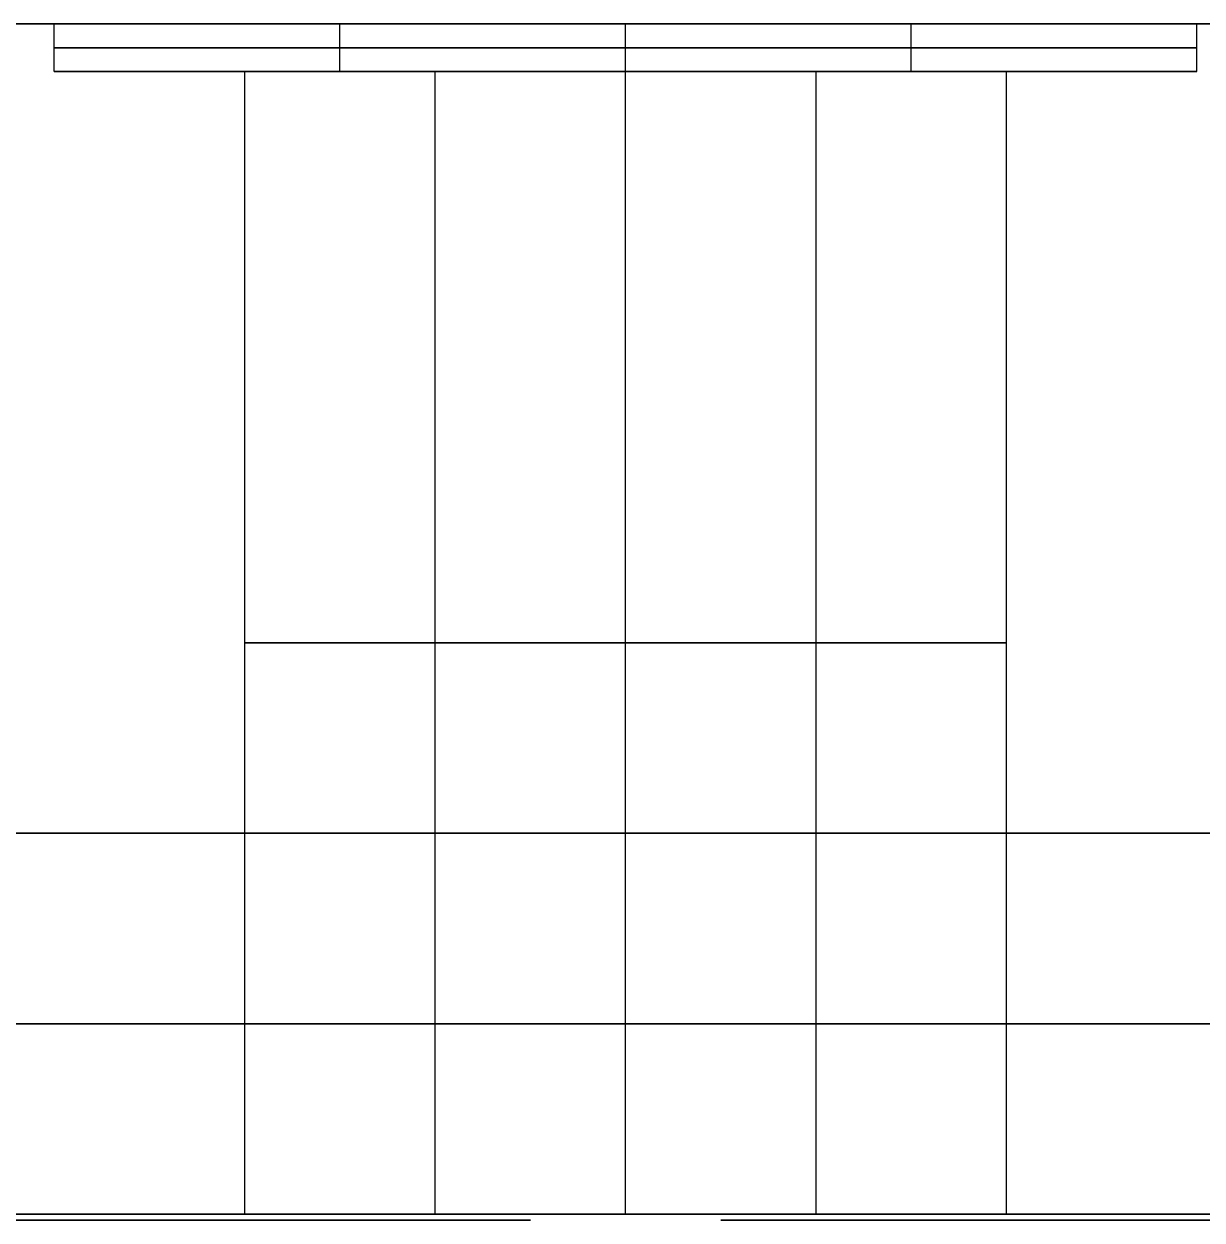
# Model space of a CAD drawing. Header units: inches. Extents: x 0 to 240, y -6 to 240.
# Drawn here: x 76.84 to 83.03, y -6.28 to 0 of the extents above; entities that cross this region are included whole.
import ezdxf

# ---------------------------------------------------------------- set-up
doc = ezdxf.new("R2010")
doc.units = ezdxf.units.IN
doc.header["$MEASUREMENT"] = 0
for name, color, linetype, true_color in [('MODEL$bldg-model', 7, 'Continuous', 0xfafafa), ('MODEL$frame-a', 252, 'Continuous', 0x696969), ('MODEL$frame-b', 254, 'Continuous', 0xbebebe), ('MODEL$frame-c', 7, 'Continuous', 0xe6e6e6), ('MODEL$perf-pan', 7, 'Continuous', 0x646464)]:
    doc.layers.add(name, color=color, linetype=linetype, true_color=true_color)

msp = doc.modelspace()

# ---------------------------------------------------------------- linework, layer by layer
at = {"layer": 'MODEL$bldg-model'}
for points in [[(0, 0, 432), (240, 0, 432)], [(240, 0, 576), (0, 0, 576)], [(0, 0, 504), (240, 0, 504)], [(0, 0, 288), (240, 0, 288)], [(240, 0, 432), (0, 0, 432)], [(0, 0, 360), (240, 0, 360)], [(0, 0, 144), (240, 0, 144)], [(240, 0, 288), (0, 0, 288)], [(0, 0, 216), (240, 0, 216)]]:
    msp.add_open_spline(points, degree=1, dxfattribs=at)
at = {"layer": 'MODEL$frame-a'}
for p, q in [((80, -4.25, 216), (78, -4.25, 216)), ((80, -4.25, 504), (78, -4.25, 504)), ((80, -4.25, 360), (78, -4.25, 360)), ((82, -4.25, 504), (80, -4.25, 504)), ((82, -4.25, 360), (80, -4.25, 360)), ((82, -4.25, 216), (80, -4.25, 216)), ((80, -6.25, 216), (78, -6.25, 216)), ((80, -6.25, 504), (78, -6.25, 504)), ((80, -6.25, 360), (78, -6.25, 360)), ((82, -6.25, 504), (80, -6.25, 504)), ((82, -6.25, 360), (80, -6.25, 360)), ((82, -6.25, 216), (80, -6.25, 216))]:
    msp.add_line(p, q, dxfattribs=at)
for points in [[(0, -4.25, 288), (80, -4.25, 288)], [(80, -4.25, 144), (0, -4.25, 144)], [(0, -4.25, 576), (80, -4.25, 576)], [(80, -4.25, 432), (0, -4.25, 432)], [(0, -4.25, 432), (80, -4.25, 432)], [(80, -4.25, 288), (0, -4.25, 288)], [(2, -4.25, 146), (78, -4.25, 146)], [(78, -4.25, 286), (2, -4.25, 286)], [(2, -4.25, 434), (78, -4.25, 434)], [(78, -4.25, 574), (2, -4.25, 574)], [(2, -4.25, 290), (78, -4.25, 290)], [(78, -4.25, 430), (2, -4.25, 430)], [(78, -6.25, 146), (78, -4.25, 146)], [(78, -6.25, 286), (78, -4.25, 286)], [(78, -4.25, 146), (78, -4.25, 286)], [(78, -6.25, 216), (78, -4.25, 216)], [(78, -6.25, 434), (78, -4.25, 434)], [(78, -6.25, 574), (78, -4.25, 574)], [(78, -4.25, 434), (78, -4.25, 574)], [(78, -6.25, 504), (78, -4.25, 504)], [(78, -6.25, 290), (78, -4.25, 290)], [(78, -6.25, 430), (78, -4.25, 430)], [(78, -4.25, 290), (78, -4.25, 430)], [(78, -6.25, 360), (78, -4.25, 360)], [(80, -6.25, 288), (80, -4.25, 288)], [(80, -6.25, 144), (80, -4.25, 144)], [(80, -4.25, 288), (80, -4.25, 144)], [(80, -6.25, 216), (80, -4.25, 216)], [(80, -6.25, 576), (80, -4.25, 576)], [(80, -4.25, 432), (80, -4.25, 576)], [(80, -6.25, 432), (80, -4.25, 432)], [(80, -4.25, 576), (160, -4.25, 576)], [(160, -4.25, 432), (80, -4.25, 432)], [(80, -6.25, 504), (80, -4.25, 504)], [(80, -6.25, 432), (80, -4.25, 432)], [(80, -4.25, 288), (80, -4.25, 432)], [(80, -6.25, 288), (80, -4.25, 288)], [(80, -4.25, 432), (160, -4.25, 432)], [(160, -4.25, 288), (80, -4.25, 288)], [(80, -6.25, 360), (80, -4.25, 360)], [(80, -6.25, 288), (80, -4.25, 288)], [(80, -4.25, 144), (80, -4.25, 288)], [(80, -6.25, 144), (80, -4.25, 144)], [(80, -4.25, 288), (160, -4.25, 288)], [(160, -4.25, 144), (80, -4.25, 144)], [(80, -6.25, 216), (80, -4.25, 216)], [(80, -6.25, 576), (80, -4.25, 576)], [(80, -6.25, 432), (80, -4.25, 432)], [(80, -4.25, 576), (80, -4.25, 432)], [(80, -6.25, 504), (80, -4.25, 504)], [(80, -6.25, 432), (80, -4.25, 432)], [(80, -6.25, 288), (80, -4.25, 288)], [(80, -4.25, 432), (80, -4.25, 288)], [(80, -6.25, 360), (80, -4.25, 360)], [(82, -4.25, 434), (158, -4.25, 434)], [(82, -6.25, 434), (82, -4.25, 434)], [(82, -6.25, 574), (82, -4.25, 574)], [(158, -4.25, 574), (82, -4.25, 574)], [(82, -4.25, 574), (82, -4.25, 434)], [(82, -6.25, 504), (82, -4.25, 504)], [(82, -4.25, 290), (158, -4.25, 290)], [(82, -6.25, 290), (82, -4.25, 290)], [(82, -6.25, 430), (82, -4.25, 430)], [(158, -4.25, 430), (82, -4.25, 430)], [(82, -4.25, 430), (82, -4.25, 290)], [(82, -6.25, 360), (82, -4.25, 360)], [(82, -4.25, 146), (158, -4.25, 146)], [(82, -6.25, 146), (82, -4.25, 146)], [(82, -6.25, 286), (82, -4.25, 286)], [(158, -4.25, 286), (82, -4.25, 286)], [(82, -4.25, 286), (82, -4.25, 146)], [(82, -6.25, 216), (82, -4.25, 216)], [(0, -5.25, 288), (80, -5.25, 288)], [(80, -5.25, 144), (0, -5.25, 144)], [(0, -5.25, 576), (80, -5.25, 576)], [(80, -5.25, 432), (0, -5.25, 432)], [(0, -5.25, 432), (80, -5.25, 432)], [(80, -5.25, 288), (0, -5.25, 288)], [(2, -5.25, 146), (78, -5.25, 146)], [(78, -5.25, 286), (2, -5.25, 286)], [(2, -5.25, 434), (78, -5.25, 434)], [(78, -5.25, 574), (2, -5.25, 574)], [(2, -5.25, 290), (78, -5.25, 290)], [(78, -5.25, 430), (2, -5.25, 430)], [(78, -5.25, 146), (78, -5.25, 286)], [(78, -5.25, 434), (78, -5.25, 574)], [(78, -5.25, 290), (78, -5.25, 430)], [(80, -5.25, 288), (80, -5.25, 144)], [(80, -5.25, 432), (80, -5.25, 576)], [(80, -5.25, 576), (160, -5.25, 576)], [(160, -5.25, 432), (80, -5.25, 432)], [(80, -5.25, 288), (80, -5.25, 432)], [(80, -5.25, 432), (160, -5.25, 432)], [(160, -5.25, 288), (80, -5.25, 288)], [(80, -5.25, 144), (80, -5.25, 288)], [(80, -5.25, 288), (160, -5.25, 288)], [(160, -5.25, 144), (80, -5.25, 144)], [(80, -5.25, 576), (80, -5.25, 432)], [(80, -5.25, 432), (80, -5.25, 288)], [(82, -5.25, 434), (158, -5.25, 434)], [(158, -5.25, 574), (82, -5.25, 574)], [(82, -5.25, 574), (82, -5.25, 434)], [(82, -5.25, 290), (158, -5.25, 290)], [(158, -5.25, 430), (82, -5.25, 430)], [(82, -5.25, 430), (82, -5.25, 290)], [(82, -5.25, 146), (158, -5.25, 146)], [(158, -5.25, 286), (82, -5.25, 286)], [(82, -5.25, 286), (82, -5.25, 146)], [(0, -6.25, 288), (80, -6.25, 288)], [(80, -6.25, 144), (0, -6.25, 144)], [(0, -6.25, 576), (80, -6.25, 576)], [(80, -6.25, 432), (0, -6.25, 432)], [(0, -6.25, 432), (80, -6.25, 432)], [(80, -6.25, 288), (0, -6.25, 288)], [(2, -6.25, 146), (78, -6.25, 146)], [(78, -6.25, 286), (2, -6.25, 286)], [(2, -6.25, 434), (78, -6.25, 434)], [(78, -6.25, 574), (2, -6.25, 574)], [(2, -6.25, 290), (78, -6.25, 290)], [(78, -6.25, 430), (2, -6.25, 430)], [(78, -6.25, 146), (78, -6.25, 286)], [(78, -6.25, 434), (78, -6.25, 574)], [(78, -6.25, 290), (78, -6.25, 430)], [(80, -6.25, 288), (80, -6.25, 144)], [(80, -6.25, 432), (80, -6.25, 576)], [(80, -6.25, 576), (160, -6.25, 576)], [(160, -6.25, 432), (80, -6.25, 432)], [(80, -6.25, 288), (80, -6.25, 432)], [(80, -6.25, 432), (160, -6.25, 432)], [(160, -6.25, 288), (80, -6.25, 288)], [(80, -6.25, 144), (80, -6.25, 288)], [(80, -6.25, 288), (160, -6.25, 288)], [(160, -6.25, 144), (80, -6.25, 144)], [(80, -6.25, 576), (80, -6.25, 432)], [(80, -6.25, 432), (80, -6.25, 288)], [(82, -6.25, 434), (158, -6.25, 434)], [(158, -6.25, 574), (82, -6.25, 574)], [(82, -6.25, 574), (82, -6.25, 434)], [(82, -6.25, 290), (158, -6.25, 290)], [(158, -6.25, 430), (82, -6.25, 430)], [(82, -6.25, 430), (82, -6.25, 290)], [(82, -6.25, 146), (158, -6.25, 146)], [(158, -6.25, 286), (82, -6.25, 286)], [(82, -6.25, 286), (82, -6.25, 146)]]:
    msp.add_open_spline(points, degree=1, dxfattribs=at)
at = {"layer": 'MODEL$frame-b'}
for p, q in [((80, -0.25, 287), (78, -0.25, 287)), ((80, -0.25, 145), (78, -0.25, 145)), ((80, -0.25, 575), (78, -0.25, 575)), ((80, -0.25, 433), (78, -0.25, 433)), ((80, -0.25, 431), (78, -0.25, 431)), ((80, -0.25, 289), (78, -0.25, 289)), ((79, -0.25, 286), (79, -0.25, 288)), ((79, -0.25, 144), (79, -0.25, 146)), ((79, -0.25, 574), (79, -0.25, 576)), ((79, -0.25, 432), (79, -0.25, 434)), ((79, -0.25, 430), (79, -0.25, 432)), ((79, -0.25, 288), (79, -0.25, 290)), ((82, -0.25, 575), (80, -0.25, 575)), ((82, -0.25, 433), (80, -0.25, 433)), ((82, -0.25, 431), (80, -0.25, 431)), ((82, -0.25, 289), (80, -0.25, 289)), ((82, -0.25, 287), (80, -0.25, 287)), ((82, -0.25, 145), (80, -0.25, 145)), ((81, -0.25, 574), (81, -0.25, 576)), ((81, -0.25, 432), (81, -0.25, 434)), ((81, -0.25, 430), (81, -0.25, 432)), ((81, -0.25, 288), (81, -0.25, 290)), ((81, -0.25, 286), (81, -0.25, 288)), ((81, -0.25, 144), (81, -0.25, 146)), ((80, -6.25, 287), (78, -6.25, 287)), ((80, -6.25, 145), (78, -6.25, 145)), ((80, -6.25, 575), (78, -6.25, 575)), ((80, -6.25, 433), (78, -6.25, 433)), ((80, -6.25, 431), (78, -6.25, 431)), ((80, -6.25, 289), (78, -6.25, 289)), ((79, -6.25, 286), (79, -6.25, 288)), ((79, -6.25, 144), (79, -6.25, 146)), ((79, -6.25, 574), (79, -6.25, 576)), ((79, -6.25, 432), (79, -6.25, 434)), ((79, -6.25, 430), (79, -6.25, 432)), ((79, -6.25, 288), (79, -6.25, 290)), ((82, -6.25, 575), (80, -6.25, 575)), ((82, -6.25, 433), (80, -6.25, 433)), ((82, -6.25, 431), (80, -6.25, 431)), ((82, -6.25, 289), (80, -6.25, 289)), ((82, -6.25, 287), (80, -6.25, 287)), ((82, -6.25, 145), (80, -6.25, 145)), ((81, -6.25, 574), (81, -6.25, 576)), ((81, -6.25, 432), (81, -6.25, 434)), ((81, -6.25, 430), (81, -6.25, 432)), ((81, -6.25, 288), (81, -6.25, 290)), ((81, -6.25, 286), (81, -6.25, 288)), ((81, -6.25, 144), (81, -6.25, 146))]:
    msp.add_line(p, q, dxfattribs=at)
for points in [[(78, -6.25, 288), (78, -0.25, 288)], [(78, -0.25, 286), (78, -0.25, 288)], [(78, -6.25, 286), (78, -0.25, 286)], [(78, -0.25, 288), (80, -0.25, 288)], [(80, -0.25, 286), (78, -0.25, 286)], [(78, -6.25, 287), (78, -0.25, 287)], [(78, -6.25, 146), (78, -0.25, 146)], [(78, -0.25, 144), (78, -0.25, 146)], [(78, -6.25, 144), (78, -0.25, 144)], [(78, -0.25, 146), (80, -0.25, 146)], [(80, -0.25, 144), (78, -0.25, 144)], [(78, -6.25, 145), (78, -0.25, 145)], [(78, -6.25, 576), (78, -0.25, 576)], [(78, -0.25, 574), (78, -0.25, 576)], [(78, -6.25, 574), (78, -0.25, 574)], [(78, -0.25, 576), (80, -0.25, 576)], [(80, -0.25, 574), (78, -0.25, 574)], [(78, -6.25, 575), (78, -0.25, 575)], [(78, -6.25, 434), (78, -0.25, 434)], [(78, -0.25, 432), (78, -0.25, 434)], [(78, -6.25, 432), (78, -0.25, 432)], [(78, -0.25, 434), (80, -0.25, 434)], [(80, -0.25, 432), (78, -0.25, 432)], [(78, -6.25, 433), (78, -0.25, 433)], [(78, -6.25, 432), (78, -0.25, 432)], [(78, -0.25, 430), (78, -0.25, 432)], [(78, -6.25, 430), (78, -0.25, 430)], [(78, -0.25, 432), (80, -0.25, 432)], [(80, -0.25, 430), (78, -0.25, 430)], [(78, -6.25, 431), (78, -0.25, 431)], [(78, -6.25, 290), (78, -0.25, 290)], [(78, -0.25, 288), (78, -0.25, 290)], [(78, -6.25, 288), (78, -0.25, 288)], [(78, -0.25, 290), (80, -0.25, 290)], [(80, -0.25, 288), (78, -0.25, 288)], [(78, -6.25, 289), (78, -0.25, 289)], [(79, -6.25, 288), (79, -0.25, 288)], [(79, -6.25, 286), (79, -0.25, 286)], [(79, -6.25, 146), (79, -0.25, 146)], [(79, -6.25, 144), (79, -0.25, 144)], [(79, -6.25, 576), (79, -0.25, 576)], [(79, -6.25, 574), (79, -0.25, 574)], [(79, -6.25, 434), (79, -0.25, 434)], [(79, -6.25, 432), (79, -0.25, 432)], [(79, -6.25, 432), (79, -0.25, 432)], [(79, -6.25, 430), (79, -0.25, 430)], [(79, -6.25, 290), (79, -0.25, 290)], [(79, -6.25, 288), (79, -0.25, 288)], [(80, -6.25, 288), (80, -0.25, 288)], [(80, -6.25, 286), (80, -0.25, 286)], [(80, -0.25, 288), (80, -0.25, 286)], [(80, -6.25, 287), (80, -0.25, 287)], [(80, -6.25, 146), (80, -0.25, 146)], [(80, -6.25, 144), (80, -0.25, 144)], [(80, -0.25, 146), (80, -0.25, 144)], [(80, -6.25, 145), (80, -0.25, 145)], [(80, -6.25, 576), (80, -0.25, 576)], [(80, -0.25, 574), (80, -0.25, 576)], [(80, -6.25, 574), (80, -0.25, 574)], [(80, -0.25, 576), (82, -0.25, 576)], [(82, -0.25, 574), (80, -0.25, 574)], [(80, -6.25, 575), (80, -0.25, 575)], [(80, -6.25, 434), (80, -0.25, 434)], [(80, -0.25, 432), (80, -0.25, 434)], [(80, -6.25, 432), (80, -0.25, 432)], [(80, -0.25, 434), (82, -0.25, 434)], [(82, -0.25, 432), (80, -0.25, 432)], [(80, -6.25, 433), (80, -0.25, 433)], [(80, -6.25, 432), (80, -0.25, 432)], [(80, -0.25, 430), (80, -0.25, 432)], [(80, -6.25, 430), (80, -0.25, 430)], [(80, -0.25, 432), (82, -0.25, 432)], [(82, -0.25, 430), (80, -0.25, 430)], [(80, -6.25, 431), (80, -0.25, 431)], [(80, -6.25, 290), (80, -0.25, 290)], [(80, -0.25, 288), (80, -0.25, 290)], [(80, -6.25, 288), (80, -0.25, 288)], [(80, -0.25, 290), (82, -0.25, 290)], [(82, -0.25, 288), (80, -0.25, 288)], [(80, -6.25, 289), (80, -0.25, 289)], [(80, -6.25, 288), (80, -0.25, 288)], [(80, -0.25, 286), (80, -0.25, 288)], [(80, -6.25, 286), (80, -0.25, 286)], [(80, -0.25, 288), (82, -0.25, 288)], [(82, -0.25, 286), (80, -0.25, 286)], [(80, -6.25, 287), (80, -0.25, 287)], [(80, -6.25, 146), (80, -0.25, 146)], [(80, -0.25, 144), (80, -0.25, 146)], [(80, -6.25, 144), (80, -0.25, 144)], [(80, -0.25, 146), (82, -0.25, 146)], [(82, -0.25, 144), (80, -0.25, 144)], [(80, -6.25, 145), (80, -0.25, 145)], [(80, -6.25, 576), (80, -0.25, 576)], [(80, -6.25, 574), (80, -0.25, 574)], [(80, -0.25, 576), (80, -0.25, 574)], [(80, -6.25, 575), (80, -0.25, 575)], [(80, -6.25, 434), (80, -0.25, 434)], [(80, -6.25, 432), (80, -0.25, 432)], [(80, -0.25, 434), (80, -0.25, 432)], [(80, -6.25, 433), (80, -0.25, 433)], [(80, -6.25, 432), (80, -0.25, 432)], [(80, -6.25, 430), (80, -0.25, 430)], [(80, -0.25, 432), (80, -0.25, 430)], [(80, -6.25, 431), (80, -0.25, 431)], [(80, -6.25, 290), (80, -0.25, 290)], [(80, -6.25, 288), (80, -0.25, 288)], [(80, -0.25, 290), (80, -0.25, 288)], [(80, -6.25, 289), (80, -0.25, 289)], [(81, -6.25, 576), (81, -0.25, 576)], [(81, -6.25, 574), (81, -0.25, 574)], [(81, -6.25, 434), (81, -0.25, 434)], [(81, -6.25, 432), (81, -0.25, 432)], [(81, -6.25, 432), (81, -0.25, 432)], [(81, -6.25, 430), (81, -0.25, 430)], [(81, -6.25, 290), (81, -0.25, 290)], [(81, -6.25, 288), (81, -0.25, 288)], [(81, -6.25, 288), (81, -0.25, 288)], [(81, -6.25, 286), (81, -0.25, 286)], [(81, -6.25, 146), (81, -0.25, 146)], [(81, -6.25, 144), (81, -0.25, 144)], [(82, -6.25, 576), (82, -0.25, 576)], [(82, -6.25, 574), (82, -0.25, 574)], [(82, -0.25, 576), (82, -0.25, 574)], [(82, -6.25, 575), (82, -0.25, 575)], [(82, -6.25, 434), (82, -0.25, 434)], [(82, -6.25, 432), (82, -0.25, 432)], [(82, -0.25, 434), (82, -0.25, 432)], [(82, -6.25, 433), (82, -0.25, 433)], [(82, -6.25, 432), (82, -0.25, 432)], [(82, -6.25, 430), (82, -0.25, 430)], [(82, -0.25, 432), (82, -0.25, 430)], [(82, -6.25, 431), (82, -0.25, 431)], [(82, -6.25, 290), (82, -0.25, 290)], [(82, -6.25, 288), (82, -0.25, 288)], [(82, -0.25, 290), (82, -0.25, 288)], [(82, -6.25, 289), (82, -0.25, 289)], [(82, -6.25, 288), (82, -0.25, 288)], [(82, -6.25, 286), (82, -0.25, 286)], [(82, -0.25, 288), (82, -0.25, 286)], [(82, -6.25, 287), (82, -0.25, 287)], [(82, -6.25, 146), (82, -0.25, 146)], [(82, -6.25, 144), (82, -0.25, 144)], [(82, -0.25, 146), (82, -0.25, 144)], [(82, -6.25, 145), (82, -0.25, 145)], [(78, -3.25, 286), (78, -3.25, 288)], [(78, -3.25, 288), (80, -3.25, 288)], [(80, -3.25, 286), (78, -3.25, 286)], [(78, -3.25, 144), (78, -3.25, 146)], [(78, -3.25, 146), (80, -3.25, 146)], [(80, -3.25, 144), (78, -3.25, 144)], [(78, -3.25, 574), (78, -3.25, 576)], [(78, -3.25, 576), (80, -3.25, 576)], [(80, -3.25, 574), (78, -3.25, 574)], [(78, -3.25, 432), (78, -3.25, 434)], [(78, -3.25, 434), (80, -3.25, 434)], [(80, -3.25, 432), (78, -3.25, 432)], [(78, -3.25, 430), (78, -3.25, 432)], [(78, -3.25, 432), (80, -3.25, 432)], [(80, -3.25, 430), (78, -3.25, 430)], [(78, -3.25, 288), (78, -3.25, 290)], [(78, -3.25, 290), (80, -3.25, 290)], [(80, -3.25, 288), (78, -3.25, 288)], [(80, -3.25, 288), (80, -3.25, 286)], [(80, -3.25, 146), (80, -3.25, 144)], [(80, -3.25, 574), (80, -3.25, 576)], [(80, -3.25, 576), (82, -3.25, 576)], [(82, -3.25, 574), (80, -3.25, 574)], [(80, -3.25, 432), (80, -3.25, 434)], [(80, -3.25, 434), (82, -3.25, 434)], [(82, -3.25, 432), (80, -3.25, 432)], [(80, -3.25, 430), (80, -3.25, 432)], [(80, -3.25, 432), (82, -3.25, 432)], [(82, -3.25, 430), (80, -3.25, 430)], [(80, -3.25, 288), (80, -3.25, 290)], [(80, -3.25, 290), (82, -3.25, 290)], [(82, -3.25, 288), (80, -3.25, 288)], [(80, -3.25, 286), (80, -3.25, 288)], [(80, -3.25, 288), (82, -3.25, 288)], [(82, -3.25, 286), (80, -3.25, 286)], [(80, -3.25, 144), (80, -3.25, 146)], [(80, -3.25, 146), (82, -3.25, 146)], [(82, -3.25, 144), (80, -3.25, 144)], [(80, -3.25, 576), (80, -3.25, 574)], [(80, -3.25, 434), (80, -3.25, 432)], [(80, -3.25, 432), (80, -3.25, 430)], [(80, -3.25, 290), (80, -3.25, 288)], [(82, -3.25, 576), (82, -3.25, 574)], [(82, -3.25, 434), (82, -3.25, 432)], [(82, -3.25, 432), (82, -3.25, 430)], [(82, -3.25, 290), (82, -3.25, 288)], [(82, -3.25, 288), (82, -3.25, 286)], [(82, -3.25, 146), (82, -3.25, 144)], [(78, -6.25, 286), (78, -6.25, 288)], [(78, -6.25, 288), (80, -6.25, 288)], [(80, -6.25, 286), (78, -6.25, 286)], [(78, -6.25, 144), (78, -6.25, 146)], [(78, -6.25, 146), (80, -6.25, 146)], [(80, -6.25, 144), (78, -6.25, 144)], [(78, -6.25, 574), (78, -6.25, 576)], [(78, -6.25, 576), (80, -6.25, 576)], [(80, -6.25, 574), (78, -6.25, 574)], [(78, -6.25, 432), (78, -6.25, 434)], [(78, -6.25, 434), (80, -6.25, 434)], [(80, -6.25, 432), (78, -6.25, 432)], [(78, -6.25, 430), (78, -6.25, 432)], [(78, -6.25, 432), (80, -6.25, 432)], [(80, -6.25, 430), (78, -6.25, 430)], [(78, -6.25, 288), (78, -6.25, 290)], [(78, -6.25, 290), (80, -6.25, 290)], [(80, -6.25, 288), (78, -6.25, 288)], [(80, -6.25, 288), (80, -6.25, 286)], [(80, -6.25, 146), (80, -6.25, 144)], [(80, -6.25, 574), (80, -6.25, 576)], [(80, -6.25, 576), (82, -6.25, 576)], [(82, -6.25, 574), (80, -6.25, 574)], [(80, -6.25, 432), (80, -6.25, 434)], [(80, -6.25, 434), (82, -6.25, 434)], [(82, -6.25, 432), (80, -6.25, 432)], [(80, -6.25, 430), (80, -6.25, 432)], [(80, -6.25, 432), (82, -6.25, 432)], [(82, -6.25, 430), (80, -6.25, 430)], [(80, -6.25, 288), (80, -6.25, 290)], [(80, -6.25, 290), (82, -6.25, 290)], [(82, -6.25, 288), (80, -6.25, 288)], [(80, -6.25, 286), (80, -6.25, 288)], [(80, -6.25, 288), (82, -6.25, 288)], [(82, -6.25, 286), (80, -6.25, 286)], [(80, -6.25, 144), (80, -6.25, 146)], [(80, -6.25, 146), (82, -6.25, 146)], [(82, -6.25, 144), (80, -6.25, 144)], [(80, -6.25, 576), (80, -6.25, 574)], [(80, -6.25, 434), (80, -6.25, 432)], [(80, -6.25, 432), (80, -6.25, 430)], [(80, -6.25, 290), (80, -6.25, 288)], [(82, -6.25, 576), (82, -6.25, 574)], [(82, -6.25, 434), (82, -6.25, 432)], [(82, -6.25, 432), (82, -6.25, 430)], [(82, -6.25, 290), (82, -6.25, 288)], [(82, -6.25, 288), (82, -6.25, 286)], [(82, -6.25, 146), (82, -6.25, 144)]]:
    msp.add_open_spline(points, degree=1, dxfattribs=at)
at = {"layer": 'MODEL$frame-c'}
for p, q in [((80, 0, 289.5), (77, 0, 289.5)), ((80, 0, 430.5), (77, 0, 430.5)), ((80, 0, 433.5), (77, 0, 433.5)), ((80, 0, 574.5), (77, 0, 574.5)), ((80, 0, 145.5), (77, 0, 145.5)), ((80, 0, 286.5), (77, 0, 286.5)), ((78.5, 0, 288), (78.5, 0, 291)), ((78.5, 0, 429), (78.5, 0, 432)), ((78.5, 0, 432), (78.5, 0, 435)), ((78.5, 0, 573), (78.5, 0, 576)), ((78.5, 0, 144), (78.5, 0, 147)), ((78.5, 0, 285), (78.5, 0, 288)), ((83, 0, 145.5), (80, 0, 145.5)), ((83, 0, 286.5), (80, 0, 286.5)), ((83, 0, 289.5), (80, 0, 289.5)), ((83, 0, 430.5), (80, 0, 430.5)), ((83, 0, 433.5), (80, 0, 433.5)), ((83, 0, 574.5), (80, 0, 574.5)), ((81.5, 0, 144), (81.5, 0, 147)), ((81.5, 0, 285), (81.5, 0, 288)), ((81.5, 0, 288), (81.5, 0, 291)), ((81.5, 0, 429), (81.5, 0, 432)), ((81.5, 0, 432), (81.5, 0, 435)), ((81.5, 0, 573), (81.5, 0, 576)), ((80, -0.25, 289.5), (77, -0.25, 289.5)), ((80, -0.25, 430.5), (77, -0.25, 430.5)), ((80, -0.25, 433.5), (77, -0.25, 433.5)), ((80, -0.25, 574.5), (77, -0.25, 574.5)), ((80, -0.25, 145.5), (77, -0.25, 145.5)), ((80, -0.25, 286.5), (77, -0.25, 286.5)), ((78.5, -0.25, 288), (78.5, -0.25, 291)), ((78.5, -0.25, 429), (78.5, -0.25, 432)), ((78.5, -0.25, 432), (78.5, -0.25, 435)), ((78.5, -0.25, 573), (78.5, -0.25, 576)), ((78.5, -0.25, 144), (78.5, -0.25, 147)), ((78.5, -0.25, 285), (78.5, -0.25, 288)), ((83, -0.25, 145.5), (80, -0.25, 145.5)), ((83, -0.25, 286.5), (80, -0.25, 286.5)), ((83, -0.25, 289.5), (80, -0.25, 289.5)), ((83, -0.25, 430.5), (80, -0.25, 430.5)), ((83, -0.25, 433.5), (80, -0.25, 433.5)), ((83, -0.25, 574.5), (80, -0.25, 574.5)), ((81.5, -0.25, 144), (81.5, -0.25, 147)), ((81.5, -0.25, 285), (81.5, -0.25, 288)), ((81.5, -0.25, 288), (81.5, -0.25, 291)), ((81.5, -0.25, 429), (81.5, -0.25, 432)), ((81.5, -0.25, 432), (81.5, -0.25, 435)), ((81.5, -0.25, 573), (81.5, -0.25, 576))]:
    msp.add_line(p, q, dxfattribs=at)
for points in [[(77, -0.25, 291), (77, 0, 291)], [(77, 0, 288), (77, 0, 291)], [(77, -0.25, 288), (77, 0, 288)], [(77, 0, 291), (80, 0, 291)], [(80, 0, 288), (77, 0, 288)], [(77, -0.25, 289.5), (77, 0, 289.5)], [(77, -0.25, 432), (77, 0, 432)], [(77, 0, 429), (77, 0, 432)], [(77, -0.25, 429), (77, 0, 429)], [(77, 0, 432), (80, 0, 432)], [(80, 0, 429), (77, 0, 429)], [(77, -0.25, 430.5), (77, 0, 430.5)], [(77, -0.25, 435), (77, 0, 435)], [(77, 0, 432), (77, 0, 435)], [(77, -0.25, 432), (77, 0, 432)], [(77, 0, 435), (80, 0, 435)], [(80, 0, 432), (77, 0, 432)], [(77, -0.25, 433.5), (77, 0, 433.5)], [(77, -0.25, 576), (77, 0, 576)], [(77, 0, 573), (77, 0, 576)], [(77, -0.25, 573), (77, 0, 573)], [(77, 0, 576), (80, 0, 576)], [(80, 0, 573), (77, 0, 573)], [(77, -0.25, 574.5), (77, 0, 574.5)], [(77, -0.25, 147), (77, 0, 147)], [(77, 0, 144), (77, 0, 147)], [(77, -0.25, 144), (77, 0, 144)], [(77, 0, 147), (80, 0, 147)], [(80, 0, 144), (77, 0, 144)], [(77, -0.25, 145.5), (77, 0, 145.5)], [(77, -0.25, 288), (77, 0, 288)], [(77, 0, 285), (77, 0, 288)], [(77, -0.25, 285), (77, 0, 285)], [(77, 0, 288), (80, 0, 288)], [(80, 0, 285), (77, 0, 285)], [(77, -0.25, 286.5), (77, 0, 286.5)], [(78.5, -0.25, 291), (78.5, 0, 291)], [(78.5, -0.25, 288), (78.5, 0, 288)], [(78.5, -0.25, 432), (78.5, 0, 432)], [(78.5, -0.25, 429), (78.5, 0, 429)], [(78.5, -0.25, 435), (78.5, 0, 435)], [(78.5, -0.25, 432), (78.5, 0, 432)], [(78.5, -0.25, 576), (78.5, 0, 576)], [(78.5, -0.25, 573), (78.5, 0, 573)], [(78.5, -0.25, 147), (78.5, 0, 147)], [(78.5, -0.25, 144), (78.5, 0, 144)], [(78.5, -0.25, 288), (78.5, 0, 288)], [(78.5, -0.25, 285), (78.5, 0, 285)], [(80, -0.25, 291), (80, 0, 291)], [(80, -0.25, 288), (80, 0, 288)], [(80, 0, 291), (80, 0, 288)], [(80, -0.25, 289.5), (80, 0, 289.5)], [(80, -0.25, 432), (80, 0, 432)], [(80, -0.25, 429), (80, 0, 429)], [(80, 0, 432), (80, 0, 429)], [(80, -0.25, 430.5), (80, 0, 430.5)], [(80, -0.25, 435), (80, 0, 435)], [(80, -0.25, 432), (80, 0, 432)], [(80, 0, 435), (80, 0, 432)], [(80, -0.25, 433.5), (80, 0, 433.5)], [(80, -0.25, 576), (80, 0, 576)], [(80, -0.25, 573), (80, 0, 573)], [(80, 0, 576), (80, 0, 573)], [(80, -0.25, 574.5), (80, 0, 574.5)], [(80, -0.25, 147), (80, 0, 147)], [(80, 0, 144), (80, 0, 147)], [(80, -0.25, 144), (80, 0, 144)], [(80, 0, 147), (83, 0, 147)], [(83, 0, 144), (80, 0, 144)], [(80, -0.25, 145.5), (80, 0, 145.5)], [(80, -0.25, 288), (80, 0, 288)], [(80, 0, 285), (80, 0, 288)], [(80, -0.25, 285), (80, 0, 285)], [(80, 0, 288), (83, 0, 288)], [(83, 0, 285), (80, 0, 285)], [(80, -0.25, 286.5), (80, 0, 286.5)], [(80, -0.25, 291), (80, 0, 291)], [(80, 0, 288), (80, 0, 291)], [(80, -0.25, 288), (80, 0, 288)], [(80, 0, 291), (83, 0, 291)], [(83, 0, 288), (80, 0, 288)], [(80, -0.25, 289.5), (80, 0, 289.5)], [(80, -0.25, 432), (80, 0, 432)], [(80, 0, 429), (80, 0, 432)], [(80, -0.25, 429), (80, 0, 429)], [(80, 0, 432), (83, 0, 432)], [(83, 0, 429), (80, 0, 429)], [(80, -0.25, 430.5), (80, 0, 430.5)], [(80, -0.25, 435), (80, 0, 435)], [(80, 0, 432), (80, 0, 435)], [(80, -0.25, 432), (80, 0, 432)], [(80, 0, 435), (83, 0, 435)], [(83, 0, 432), (80, 0, 432)], [(80, -0.25, 433.5), (80, 0, 433.5)], [(80, -0.25, 576), (80, 0, 576)], [(80, 0, 573), (80, 0, 576)], [(80, -0.25, 573), (80, 0, 573)], [(80, 0, 576), (83, 0, 576)], [(83, 0, 573), (80, 0, 573)], [(80, -0.25, 574.5), (80, 0, 574.5)], [(80, -0.25, 147), (80, 0, 147)], [(80, -0.25, 144), (80, 0, 144)], [(80, 0, 147), (80, 0, 144)], [(80, -0.25, 145.5), (80, 0, 145.5)], [(80, -0.25, 288), (80, 0, 288)], [(80, -0.25, 285), (80, 0, 285)], [(80, 0, 288), (80, 0, 285)], [(80, -0.25, 286.5), (80, 0, 286.5)], [(81.5, -0.25, 147), (81.5, 0, 147)], [(81.5, -0.25, 144), (81.5, 0, 144)], [(81.5, -0.25, 288), (81.5, 0, 288)], [(81.5, -0.25, 285), (81.5, 0, 285)], [(81.5, -0.25, 291), (81.5, 0, 291)], [(81.5, -0.25, 288), (81.5, 0, 288)], [(81.5, -0.25, 432), (81.5, 0, 432)], [(81.5, -0.25, 429), (81.5, 0, 429)], [(81.5, -0.25, 435), (81.5, 0, 435)], [(81.5, -0.25, 432), (81.5, 0, 432)], [(81.5, -0.25, 576), (81.5, 0, 576)], [(81.5, -0.25, 573), (81.5, 0, 573)], [(83, -0.25, 147), (83, 0, 147)], [(83, -0.25, 144), (83, 0, 144)], [(83, 0, 147), (83, 0, 144)], [(83, -0.25, 145.5), (83, 0, 145.5)], [(83, -0.25, 288), (83, 0, 288)], [(83, -0.25, 285), (83, 0, 285)], [(83, 0, 288), (83, 0, 285)], [(83, -0.25, 286.5), (83, 0, 286.5)], [(83, -0.25, 291), (83, 0, 291)], [(83, -0.25, 288), (83, 0, 288)], [(83, 0, 291), (83, 0, 288)], [(83, -0.25, 289.5), (83, 0, 289.5)], [(83, -0.25, 432), (83, 0, 432)], [(83, -0.25, 429), (83, 0, 429)], [(83, 0, 432), (83, 0, 429)], [(83, -0.25, 430.5), (83, 0, 430.5)], [(83, -0.25, 435), (83, 0, 435)], [(83, -0.25, 432), (83, 0, 432)], [(83, 0, 435), (83, 0, 432)], [(83, -0.25, 433.5), (83, 0, 433.5)], [(83, -0.25, 576), (83, 0, 576)], [(83, -0.25, 573), (83, 0, 573)], [(83, 0, 576), (83, 0, 573)], [(83, -0.25, 574.5), (83, 0, 574.5)], [(77, -0.125, 288), (77, -0.125, 291)], [(77, -0.125, 291), (80, -0.125, 291)], [(80, -0.125, 288), (77, -0.125, 288)], [(77, -0.125, 429), (77, -0.125, 432)], [(77, -0.125, 432), (80, -0.125, 432)], [(80, -0.125, 429), (77, -0.125, 429)], [(77, -0.125, 432), (77, -0.125, 435)], [(77, -0.125, 435), (80, -0.125, 435)], [(80, -0.125, 432), (77, -0.125, 432)], [(77, -0.125, 573), (77, -0.125, 576)], [(77, -0.125, 576), (80, -0.125, 576)], [(80, -0.125, 573), (77, -0.125, 573)], [(77, -0.125, 144), (77, -0.125, 147)], [(77, -0.125, 147), (80, -0.125, 147)], [(80, -0.125, 144), (77, -0.125, 144)], [(77, -0.125, 285), (77, -0.125, 288)], [(77, -0.125, 288), (80, -0.125, 288)], [(80, -0.125, 285), (77, -0.125, 285)], [(80, -0.125, 291), (80, -0.125, 288)], [(80, -0.125, 432), (80, -0.125, 429)], [(80, -0.125, 435), (80, -0.125, 432)], [(80, -0.125, 576), (80, -0.125, 573)], [(80, -0.125, 144), (80, -0.125, 147)], [(80, -0.125, 147), (83, -0.125, 147)], [(83, -0.125, 144), (80, -0.125, 144)], [(80, -0.125, 285), (80, -0.125, 288)], [(80, -0.125, 288), (83, -0.125, 288)], [(83, -0.125, 285), (80, -0.125, 285)], [(80, -0.125, 288), (80, -0.125, 291)], [(80, -0.125, 291), (83, -0.125, 291)], [(83, -0.125, 288), (80, -0.125, 288)], [(80, -0.125, 429), (80, -0.125, 432)], [(80, -0.125, 432), (83, -0.125, 432)], [(83, -0.125, 429), (80, -0.125, 429)], [(80, -0.125, 432), (80, -0.125, 435)], [(80, -0.125, 435), (83, -0.125, 435)], [(83, -0.125, 432), (80, -0.125, 432)], [(80, -0.125, 573), (80, -0.125, 576)], [(80, -0.125, 576), (83, -0.125, 576)], [(83, -0.125, 573), (80, -0.125, 573)], [(80, -0.125, 147), (80, -0.125, 144)], [(80, -0.125, 288), (80, -0.125, 285)], [(83, -0.125, 147), (83, -0.125, 144)], [(83, -0.125, 288), (83, -0.125, 285)], [(83, -0.125, 291), (83, -0.125, 288)], [(83, -0.125, 432), (83, -0.125, 429)], [(83, -0.125, 435), (83, -0.125, 432)], [(83, -0.125, 576), (83, -0.125, 573)], [(77, -0.25, 288), (77, -0.25, 291)], [(77, -0.25, 291), (80, -0.25, 291)], [(80, -0.25, 288), (77, -0.25, 288)], [(77, -0.25, 429), (77, -0.25, 432)], [(77, -0.25, 432), (80, -0.25, 432)], [(80, -0.25, 429), (77, -0.25, 429)], [(77, -0.25, 432), (77, -0.25, 435)], [(77, -0.25, 435), (80, -0.25, 435)], [(80, -0.25, 432), (77, -0.25, 432)], [(77, -0.25, 573), (77, -0.25, 576)], [(77, -0.25, 576), (80, -0.25, 576)], [(80, -0.25, 573), (77, -0.25, 573)], [(77, -0.25, 144), (77, -0.25, 147)], [(77, -0.25, 147), (80, -0.25, 147)], [(80, -0.25, 144), (77, -0.25, 144)], [(77, -0.25, 285), (77, -0.25, 288)], [(77, -0.25, 288), (80, -0.25, 288)], [(80, -0.25, 285), (77, -0.25, 285)], [(80, -0.25, 291), (80, -0.25, 288)], [(80, -0.25, 432), (80, -0.25, 429)], [(80, -0.25, 435), (80, -0.25, 432)], [(80, -0.25, 576), (80, -0.25, 573)], [(80, -0.25, 144), (80, -0.25, 147)], [(80, -0.25, 147), (83, -0.25, 147)], [(83, -0.25, 144), (80, -0.25, 144)], [(80, -0.25, 285), (80, -0.25, 288)], [(80, -0.25, 288), (83, -0.25, 288)], [(83, -0.25, 285), (80, -0.25, 285)], [(80, -0.25, 288), (80, -0.25, 291)], [(80, -0.25, 291), (83, -0.25, 291)], [(83, -0.25, 288), (80, -0.25, 288)], [(80, -0.25, 429), (80, -0.25, 432)], [(80, -0.25, 432), (83, -0.25, 432)], [(83, -0.25, 429), (80, -0.25, 429)], [(80, -0.25, 432), (80, -0.25, 435)], [(80, -0.25, 435), (83, -0.25, 435)], [(83, -0.25, 432), (80, -0.25, 432)], [(80, -0.25, 573), (80, -0.25, 576)], [(80, -0.25, 576), (83, -0.25, 576)], [(83, -0.25, 573), (80, -0.25, 573)], [(80, -0.25, 147), (80, -0.25, 144)], [(80, -0.25, 288), (80, -0.25, 285)], [(83, -0.25, 147), (83, -0.25, 144)], [(83, -0.25, 288), (83, -0.25, 285)], [(83, -0.25, 291), (83, -0.25, 288)], [(83, -0.25, 432), (83, -0.25, 429)], [(83, -0.25, 435), (83, -0.25, 432)], [(83, -0.25, 576), (83, -0.25, 573)]]:
    msp.add_open_spline(points, degree=1, dxfattribs=at)
at = {"layer": 'MODEL$perf-pan'}
for p, q in [((0.5, -6.2812, 144.5), (79.5, -6.2812, 144.5)), ((79.5, -6.2812, 287.5), (0.5, -6.2812, 287.5)), ((0.5, -6.2812, 432.5), (79.5, -6.2812, 432.5)), ((79.5, -6.2812, 575.5), (0.5, -6.2812, 575.5)), ((0.5, -6.2812, 288.5), (79.5, -6.2812, 288.5)), ((79.5, -6.2812, 431.5), (0.5, -6.2812, 431.5)), ((75.7569, -6.2812, 360), (79.5, -6.2812, 360)), ((75.8864, -6.2812, 216), (79.5, -6.2812, 216)), ((76.247, -6.2812, 504), (79.5, -6.2812, 504)), ((79.5, -6.2812, 144.5), (79.5, -6.2812, 287.5)), ((79.5, -6.2812, 432.5), (79.5, -6.2812, 575.5)), ((79.5, -6.2812, 288.5), (79.5, -6.2812, 431.5)), ((80.5, -6.2812, 432.5), (159.5, -6.2812, 432.5)), ((159.5, -6.2812, 575.5), (80.5, -6.2812, 575.5)), ((80.5, -6.2812, 575.5), (80.5, -6.2812, 432.5)), ((80.5, -6.2812, 504), (83.7807, -6.2812, 504)), ((80.5, -6.2812, 288.5), (159.5, -6.2812, 288.5)), ((159.5, -6.2812, 431.5), (80.5, -6.2812, 431.5)), ((80.5, -6.2812, 431.5), (80.5, -6.2812, 288.5)), ((80.5, -6.2812, 360), (84.29, -6.2812, 360)), ((80.5, -6.2812, 144.5), (159.5, -6.2812, 144.5)), ((159.5, -6.2812, 287.5), (80.5, -6.2812, 287.5)), ((80.5, -6.2812, 287.5), (80.5, -6.2812, 144.5)), ((80.5, -6.2812, 216), (84.0796, -6.2812, 216))]:
    msp.add_line(p, q, dxfattribs=at)

doc.saveas('drawing.dxf')
